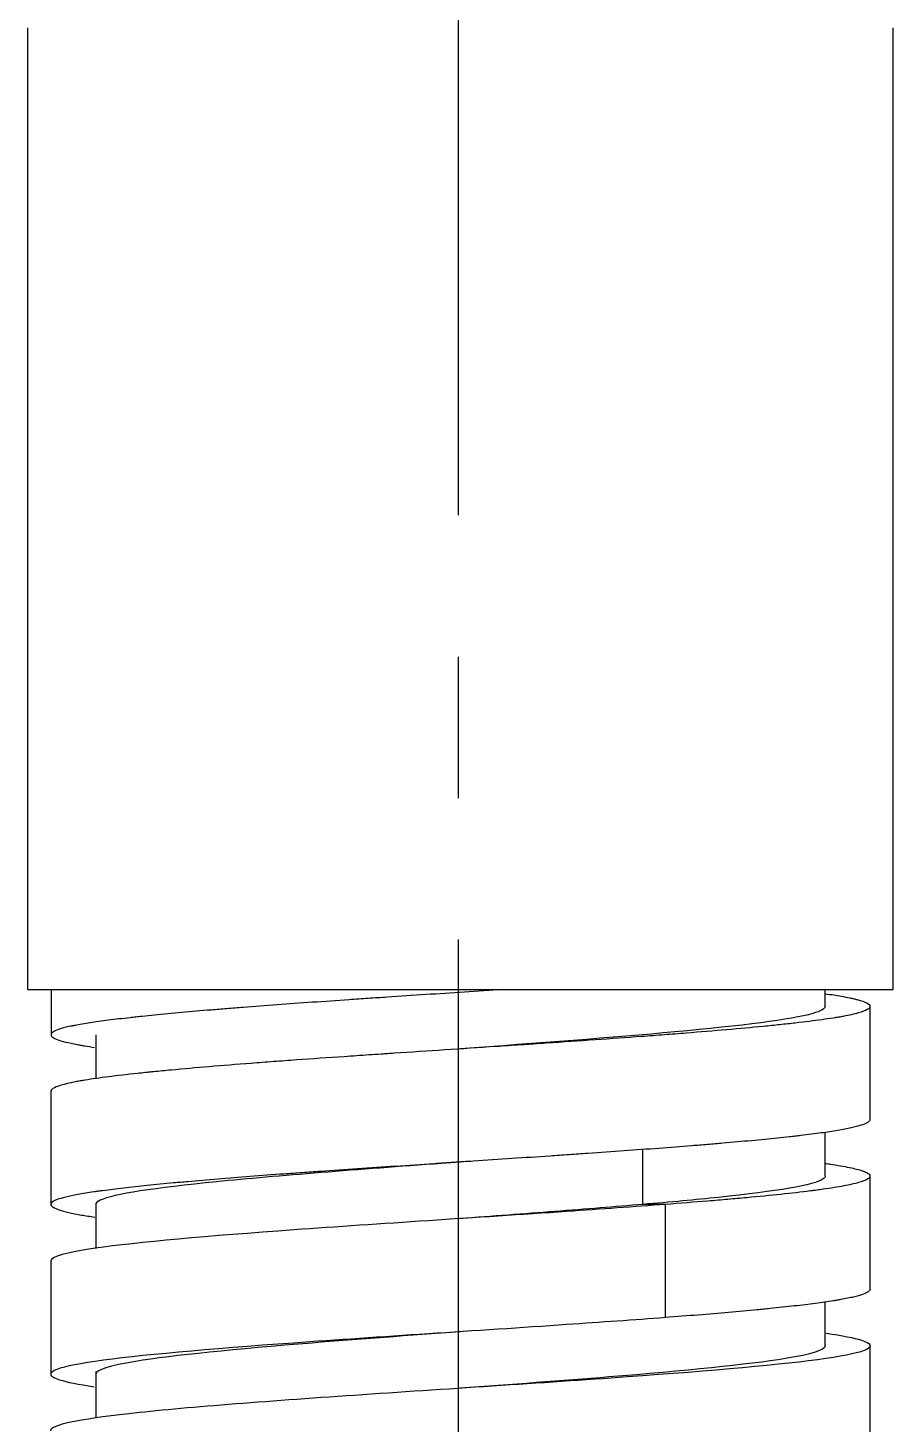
# Model space of a CAD drawing. Extents: x 0 to 1128, y 0 to 827.
# Drawn here: x 265.96 to 281.26, y 204.9 to 229.58 of the extents above; entities that cross this region are included whole.
import ezdxf

# ---------------------------------------------------------------- set-up
doc = ezdxf.new("R2010")
doc.units = 0
doc.header["$LTSCALE"] = 10
doc.header["$MEASUREMENT"] = 0
doc.linetypes.add('CENTER', pattern=[2, 1.25, -0.25, 0.25, -0.25])
doc.layers.add('1', color=7, linetype='CONTINUOUS')

msp = doc.modelspace()

# ---------------------------------------------------------------- linework, layer by layer
at = {"layer": '1', "color": 1, "linetype": 'CENTER', "lineweight": -3}
msp.add_line((273.569, 253.464), (273.569, 171.853), dxfattribs=at)
at = {"layer": '1', "color": 7, "linetype": 'Continuous', "lineweight": -3}
for p, q in [((265.963, 212.581), (265.963, 229.581)), ((281.263, 212.581), (281.263, 229.581)), ((265.963, 212.581), (281.263, 212.581)), ((276.836, 208.781), (276.836, 209.751))]:
    msp.add_line(p, q, dxfattribs=at)
for points, degree in [([(266.371, 212.581), (266.371, 211.769)], 1), ([(280.059, 212.28), (280.059, 212.431), (280.059, 212.581)], 2), ([(280.855, 210.269), (280.855, 212.293)], 1), ([(267.165, 211.782), (267.165, 211.393), (267.165, 211.004)], 2), ([(266.37, 210.794), (266.37, 208.769)], 1), ([(280.062, 209.28), (280.062, 209.668), (280.062, 210.056)], 2), ([(280.855, 207.27), (280.855, 209.295)], 1), ([(267.166, 208.801), (267.166, 208.402), (267.166, 208.002)], 2), ([(277.238, 208.781), (277.104, 208.781), (276.971, 208.781), (276.838, 208.781)], 3), ([(277.236, 206.781), (277.236, 207.447), (277.236, 208.114), (277.236, 208.781)], 3), ([(266.366, 207.793), (266.366, 206.781), (266.366, 205.768)], 2), ([(280.06, 206.272), (280.06, 206.665), (280.06, 207.057)], 2), ([(280.859, 204.27), (280.859, 205.282), (280.859, 206.294)], 2), ([(267.163, 205.83), (267.163, 205.416), (267.163, 205.002)], 2)]:
    msp.add_open_spline(points, degree=degree, dxfattribs=at)
for points, knots in [([(274.37, 212.581), (274.14, 212.566), (273.91, 212.55), (273.453, 212.52), (273.225, 212.505), (272.771, 212.475), (272.544, 212.46), (272.206, 212.437), (272.093, 212.43), (271.924, 212.418), (271.868, 212.415), (271.756, 212.407), (271.7, 212.403), (271.423, 212.384), (271.206, 212.369), (270.78, 212.339), (270.572, 212.324), (270.165, 212.294), (269.965, 212.279), (269.722, 212.26), (269.674, 212.256), (269.578, 212.249), (269.53, 212.245), (269.388, 212.234), (269.296, 212.226), (269.023, 212.203), (268.675, 212.173), (268.356, 212.143), (268.127, 212.12), (268.053, 212.113), (267.944, 212.101), (267.908, 212.098), (267.838, 212.09), (267.803, 212.086), (267.632, 212.067), (267.378, 212.037), (267.161, 212.007), (266.964, 211.977), (266.875, 211.962), (266.777, 211.943), (266.758, 211.939), (266.722, 211.932), (266.704, 211.928), (266.653, 211.916), (266.622, 211.909), (266.537, 211.886), (266.492, 211.871), (266.422, 211.841), (266.398, 211.826), (266.377, 211.803), (266.373, 211.796), (266.371, 211.784), (266.371, 211.781), (266.372, 211.773), (266.373, 211.769), (266.382, 211.75), (266.401, 211.735), (266.458, 211.705), (266.497, 211.69), (266.595, 211.66), (266.655, 211.645), (266.761, 211.622), (266.799, 211.614), (266.86, 211.603), (266.881, 211.599), (266.925, 211.592), (266.947, 211.588), (267.024, 211.575), (267.081, 211.566), (267.142, 211.557)], [0, 0, 0, 0, 0.044271, 0.044271, 0.088543, 0.088543, 0.132814, 0.132814, 0.15495, 0.15495, 0.166017, 0.166017, 0.177085, 0.177085, 0.221356, 0.221356, 0.265628, 0.265628, 0.309899, 0.309899, 0.320967, 0.320967, 0.332035, 0.332035, 0.35417, 0.35417, 0.398442, 0.442713, 0.442713, 0.464849, 0.464849, 0.475916, 0.475916, 0.486984, 0.486984, 0.531256, 0.575527, 0.575527, 0.619798, 0.619798, 0.630866, 0.630866, 0.641934, 0.641934, 0.664069, 0.664069, 0.708341, 0.708341, 0.752612, 0.752612, 0.774748, 0.774748, 0.785815, 0.785815, 0.796883, 0.796883, 0.841155, 0.841155, 0.885426, 0.885426, 0.929697, 0.929697, 0.951833, 0.951833, 0.962901, 0.962901, 0.973968, 0.973968, 1, 1, 1, 1]), ([(280.066, 212.506), (280.168, 212.492), (280.261, 212.477), (280.401, 212.452), (280.452, 212.442), (280.523, 212.428), (280.546, 212.423), (280.588, 212.413), (280.608, 212.408), (280.702, 212.383), (280.758, 212.363), (280.834, 212.324), (280.853, 212.304), (280.855, 212.274), (280.852, 212.264), (280.835, 212.244), (280.822, 212.234), (280.769, 212.205), (280.717, 212.185), (280.576, 212.146), (280.488, 212.126), (280.367, 212.103), (280.354, 212.101), (280.326, 212.096), (280.311, 212.093), (280.268, 212.086), (280.238, 212.081), (280.144, 212.066), (280.077, 212.056), (279.865, 212.027), (279.707, 212.007), (279.447, 211.978), (279.356, 211.968), (279.214, 211.953), (279.166, 211.948), (279.068, 211.938), (279.017, 211.933), (278.761, 211.908), (278.545, 211.888), (278.09, 211.849), (277.851, 211.829), (277.476, 211.799), (277.348, 211.789), (277.152, 211.774), (277.086, 211.769), (276.953, 211.759), (276.886, 211.754), (276.549, 211.73), (276.274, 211.71), (275.71, 211.671), (275.422, 211.651), (275.054, 211.626), (274.943, 211.619), (274.832, 211.612), (274.757, 211.607), (274.719, 211.604), (274.532, 211.592), (274.382, 211.582), (273.933, 211.552), (273.634, 211.532), (273.036, 211.493), (272.737, 211.473), (272.401, 211.45), (272.363, 211.448), (272.289, 211.443), (272.177, 211.435), (272.067, 211.428), (271.847, 211.413), (271.701, 211.403), (271.271, 211.374), (270.99, 211.354), (270.578, 211.325), (270.442, 211.315), (270.241, 211.3), (270.174, 211.295), (270.042, 211.285), (269.976, 211.28), (269.652, 211.255), (269.405, 211.235), (268.934, 211.196), (268.71, 211.176), (268.391, 211.146), (268.288, 211.136), (268.163, 211.124), (268.138, 211.121), (268.089, 211.116), (268.016, 211.109), (267.945, 211.102), (267.714, 211.077), (267.544, 211.057), (267.236, 211.018), (267.097, 210.998), (266.944, 210.973), (266.915, 210.968), (266.872, 210.961), (266.858, 210.958), (266.831, 210.953), (266.764, 210.941), (266.705, 210.928), (266.577, 210.899), (266.512, 210.879), (266.416, 210.84), (266.387, 210.82), (266.374, 210.797), (266.373, 210.795), (266.371, 210.79), (266.371, 210.786), (266.37, 210.783), (266.37, 210.782)], [0, 0, 0, 0, 0.025711, 0.025711, 0.04292, 0.04292, 0.051525, 0.051525, 0.060129, 0.060129, 0.094548, 0.094548, 0.128967, 0.128967, 0.146176, 0.146176, 0.163386, 0.163386, 0.197804, 0.197804, 0.232223, 0.232223, 0.236525, 0.236525, 0.240828, 0.240828, 0.249432, 0.249432, 0.266642, 0.266642, 0.30106, 0.30106, 0.31827, 0.31827, 0.326874, 0.326874, 0.335479, 0.335479, 0.369898, 0.369898, 0.404316, 0.404316, 0.421526, 0.421526, 0.43013, 0.43013, 0.438735, 0.438735, 0.473154, 0.473154, 0.507572, 0.507572, 0.516177, 0.520479, 0.520479, 0.524782, 0.524782, 0.541991, 0.541991, 0.57641, 0.57641, 0.610828, 0.610828, 0.615131, 0.615131, 0.619433, 0.628038, 0.628038, 0.645247, 0.645247, 0.679666, 0.679666, 0.696875, 0.696875, 0.70548, 0.70548, 0.714084, 0.714084, 0.748503, 0.748503, 0.782922, 0.782922, 0.800131, 0.800131, 0.804433, 0.804433, 0.808736, 0.81734, 0.81734, 0.851759, 0.851759, 0.886178, 0.886178, 0.894783, 0.894783, 0.899085, 0.899085, 0.903387, 0.920597, 0.920597, 0.955015, 0.955015, 0.989434, 0.989434, 0.993736, 0.993736, 0.998039, 1, 1, 1, 1]), ([(280.059, 212.28), (280.059, 212.239), (279.801, 212.089), (277.775, 211.839), (274.96, 211.631), (273.61, 211.531)], [0, 0, 0, 0, 0.166074, 0.59958, 1, 1, 1, 1]), ([(280.855, 210.281), (280.855, 210.277), (280.854, 210.274), (280.847, 210.255), (280.831, 210.24), (280.779, 210.21), (280.742, 210.195), (280.671, 210.172), (280.645, 210.165), (280.601, 210.153), (280.586, 210.149), (280.554, 210.142), (280.538, 210.138), (280.452, 210.119), (280.374, 210.104), (280.197, 210.074), (280.098, 210.059), (279.881, 210.029), (279.762, 210.014), (279.6, 209.995), (279.567, 209.991), (279.5, 209.984), (279.398, 209.972), (279.291, 209.961), (279.072, 209.938), (278.765, 209.908), (278.428, 209.878), (278.163, 209.855), (278.074, 209.848), (277.936, 209.836), (277.889, 209.832), (277.796, 209.825), (277.749, 209.821), (277.511, 209.802), (277.122, 209.772), (276.714, 209.742), (276.297, 209.712), (276.083, 209.697), (275.81, 209.678), (275.754, 209.674), (275.644, 209.666), (275.588, 209.663), (275.421, 209.651), (275.309, 209.644), (274.973, 209.621), (274.747, 209.606), (274.294, 209.576), (274.066, 209.561), (273.723, 209.538), (273.608, 209.531), (273.436, 209.519), (273.378, 209.515), (273.263, 209.508), (273.205, 209.504), (272.917, 209.485), (272.689, 209.47), (272.237, 209.439), (272.013, 209.424), (271.571, 209.394), (271.352, 209.379), (271.081, 209.36), (271.027, 209.357), (270.92, 209.349), (270.866, 209.345), (270.706, 209.334), (270.6, 209.326), (270.289, 209.304), (270.088, 209.289), (269.697, 209.259), (269.319, 209.229), (268.963, 209.198), (268.748, 209.179), (268.706, 209.175), (268.622, 209.168), (268.497, 209.156), (268.378, 209.145), (268.145, 209.122), (267.998, 209.107), (267.72, 209.077), (267.589, 209.062), (267.405, 209.039), (267.346, 209.032), (267.261, 209.02), (267.233, 209.017), (267.179, 209.009), (267.152, 209.005), (267.023, 208.986), (266.93, 208.971), (266.765, 208.941), (266.693, 208.926), (266.571, 208.896), (266.52, 208.881), (266.47, 208.862), (266.461, 208.858), (266.444, 208.851), (266.42, 208.839), (266.402, 208.828), (266.375, 208.805), (266.361, 208.775), (266.388, 208.745), (266.424, 208.722), (266.439, 208.715), (266.465, 208.703), (266.475, 208.7), (266.495, 208.692), (266.506, 208.688), (266.563, 208.669), (266.674, 208.639), (266.826, 208.609), (266.982, 208.582), (267.06, 208.569), (267.145, 208.557)], [0, 0, 0, 0, 0.006149, 0.006149, 0.032428, 0.032428, 0.058706, 0.058706, 0.071845, 0.071845, 0.078415, 0.078415, 0.084984, 0.084984, 0.111263, 0.111263, 0.137541, 0.137541, 0.16382, 0.16382, 0.170389, 0.170389, 0.176959, 0.190098, 0.190098, 0.216377, 0.242655, 0.242655, 0.255794, 0.255794, 0.262364, 0.262364, 0.268934, 0.268934, 0.295212, 0.32149, 0.32149, 0.347769, 0.347769, 0.354339, 0.354339, 0.360908, 0.360908, 0.374047, 0.374047, 0.400326, 0.400326, 0.426604, 0.426604, 0.439744, 0.439744, 0.446313, 0.446313, 0.452883, 0.452883, 0.479161, 0.479161, 0.50544, 0.50544, 0.531718, 0.531718, 0.538288, 0.538288, 0.544857, 0.544857, 0.557997, 0.557997, 0.584275, 0.584275, 0.610553, 0.636832, 0.636832, 0.643401, 0.643401, 0.649971, 0.66311, 0.66311, 0.689389, 0.689389, 0.715667, 0.715667, 0.728806, 0.728806, 0.735376, 0.735376, 0.741946, 0.741946, 0.768224, 0.768224, 0.794503, 0.794503, 0.820781, 0.820781, 0.827351, 0.827351, 0.83392, 0.847059, 0.847059, 0.873338, 0.899616, 0.899616, 0.912756, 0.912756, 0.919325, 0.919325, 0.925895, 0.925895, 0.952173, 0.978452, 0.978452, 1, 1, 1, 1]), ([(273.61, 209.531), (273.498, 209.522), (271.925, 209.406), (268.951, 209.181), (267.303, 208.94), (267.165, 208.807), (267.165, 208.782)], [0, 0, 0, 0, 0.033142, 0.467372, 0.901603, 1, 1, 1, 1]), ([(280.065, 209.506), (280.094, 209.502), (280.123, 209.498), (280.282, 209.474), (280.395, 209.454), (280.585, 209.415), (280.661, 209.395), (280.748, 209.366), (280.773, 209.356), (280.798, 209.343), (280.802, 209.341), (280.811, 209.336), (280.823, 209.328), (280.832, 209.321), (280.858, 209.296), (280.86, 209.276), (280.829, 209.237), (280.795, 209.217), (280.737, 209.195), (280.73, 209.192), (280.716, 209.187), (280.708, 209.185), (280.685, 209.177), (280.669, 209.172), (280.616, 209.157), (280.577, 209.147), (280.446, 209.118), (280.342, 209.098), (280.159, 209.069), (280.094, 209.059), (279.989, 209.044), (279.952, 209.039), (279.896, 209.031), (279.877, 209.029), (279.839, 209.024), (279.819, 209.021), (279.641, 208.999), (279.467, 208.979), (279.092, 208.94), (278.891, 208.92), (278.568, 208.89), (278.457, 208.88), (278.285, 208.865), (278.227, 208.86), (278.109, 208.85), (278.049, 208.845), (277.748, 208.821), (277.497, 208.801), (277.235, 208.781)], [0, 0, 0, 0, 0.01744, 0.01744, 0.09932, 0.09932, 0.1812, 0.1812, 0.22214, 0.22214, 0.232375, 0.232375, 0.24261, 0.26308, 0.26308, 0.34496, 0.34496, 0.42684, 0.42684, 0.437075, 0.437075, 0.44731, 0.44731, 0.46778, 0.46778, 0.50872, 0.50872, 0.5906, 0.5906, 0.63154, 0.63154, 0.65201, 0.65201, 0.662245, 0.662245, 0.67248, 0.67248, 0.75436, 0.75436, 0.83624, 0.83624, 0.87718, 0.87718, 0.89765, 0.89765, 0.91812, 0.91812, 1, 1, 1, 1]), ([(280.062, 209.28), (280.062, 209.264), (279.976, 209.139), (278.95, 208.972), (277.324, 208.822), (276.836, 208.781)], [0, 0, 0, 0, 0.098999, 0.749597, 1, 1, 1, 1]), ([(277.236, 208.781), (276.688, 208.739), (274.571, 208.589), (270.427, 208.331), (267.022, 208.039), (266.368, 207.856), (266.366, 207.78)], [0, 0, 0, 0, 0.125026, 0.449868, 0.77471, 1, 1, 1, 1]), ([(276.836, 208.781), (276.349, 208.739), (275.301, 208.656), (274.173, 208.572), (273.608, 208.53)], [0, 0, 0, 0, 0.4994, 1, 1, 1, 1]), ([(280.855, 207.283), (280.855, 207.282), (280.855, 207.281), (280.854, 207.272), (280.851, 207.265), (280.842, 207.253), (280.839, 207.25), (280.83, 207.242), (280.825, 207.238), (280.797, 207.219), (280.764, 207.204), (280.678, 207.174), (280.624, 207.159), (280.497, 207.129), (280.423, 207.114), (280.317, 207.095), (280.295, 207.091), (280.25, 207.083), (280.226, 207.079), (280.155, 207.068), (280.104, 207.06), (279.947, 207.038), (279.832, 207.023), (279.584, 206.993), (279.451, 206.978), (279.238, 206.955), (279.165, 206.948), (279.051, 206.936), (279.013, 206.932), (278.935, 206.925), (278.896, 206.921), (278.695, 206.902), (278.528, 206.887), (278.181, 206.856), (278.001, 206.841), (277.628, 206.811), (277.435, 206.796), (277.235, 206.781)], [0, 0, 0, 0, 0.005425, 0.005425, 0.050633, 0.050633, 0.073237, 0.073237, 0.095841, 0.095841, 0.186257, 0.186257, 0.276673, 0.276673, 0.367088, 0.367088, 0.389692, 0.389692, 0.412296, 0.412296, 0.457504, 0.457504, 0.54792, 0.54792, 0.638336, 0.638336, 0.683544, 0.683544, 0.706148, 0.706148, 0.728752, 0.728752, 0.819168, 0.819168, 0.909584, 0.909584, 1, 1, 1, 1]), ([(277.236, 206.781), (276.688, 206.739), (274.571, 206.589), (270.427, 206.331), (266.635, 206.006), (266.094, 205.749), (266.857, 205.6), (267.133, 205.559)], [0, 0, 0, 0, 0.102384, 0.368398, 0.634412, 0.900426, 1, 1, 1, 1]), ([(280.08, 206.504), (280.363, 206.463), (281.132, 206.314), (280.591, 206.056), (276.798, 205.731), (271.586, 205.406), (267.389, 205.089), (266.367, 204.881), (266.363, 204.781)], [0, 0, 0, 0, 0.071668, 0.260293, 0.448918, 0.637542, 0.826167, 1, 1, 1, 1]), ([(273.608, 206.53), (272.709, 206.464), (270.345, 206.289), (267.747, 206.039), (267.166, 205.855), (267.166, 205.78)], [0, 0, 0, 0, 0.265925, 0.698891, 1, 1, 1, 1]), ([(280.06, 206.282), (280.06, 206.206), (279.478, 206.023), (276.877, 205.772), (274.508, 205.597), (273.604, 205.53)], [0, 0, 0, 0, 0.300676, 0.733101, 1, 1, 1, 1])]:
    msp.add_open_spline(points, degree=3, knots=knots, dxfattribs=at)

doc.saveas('drawing.dxf')
